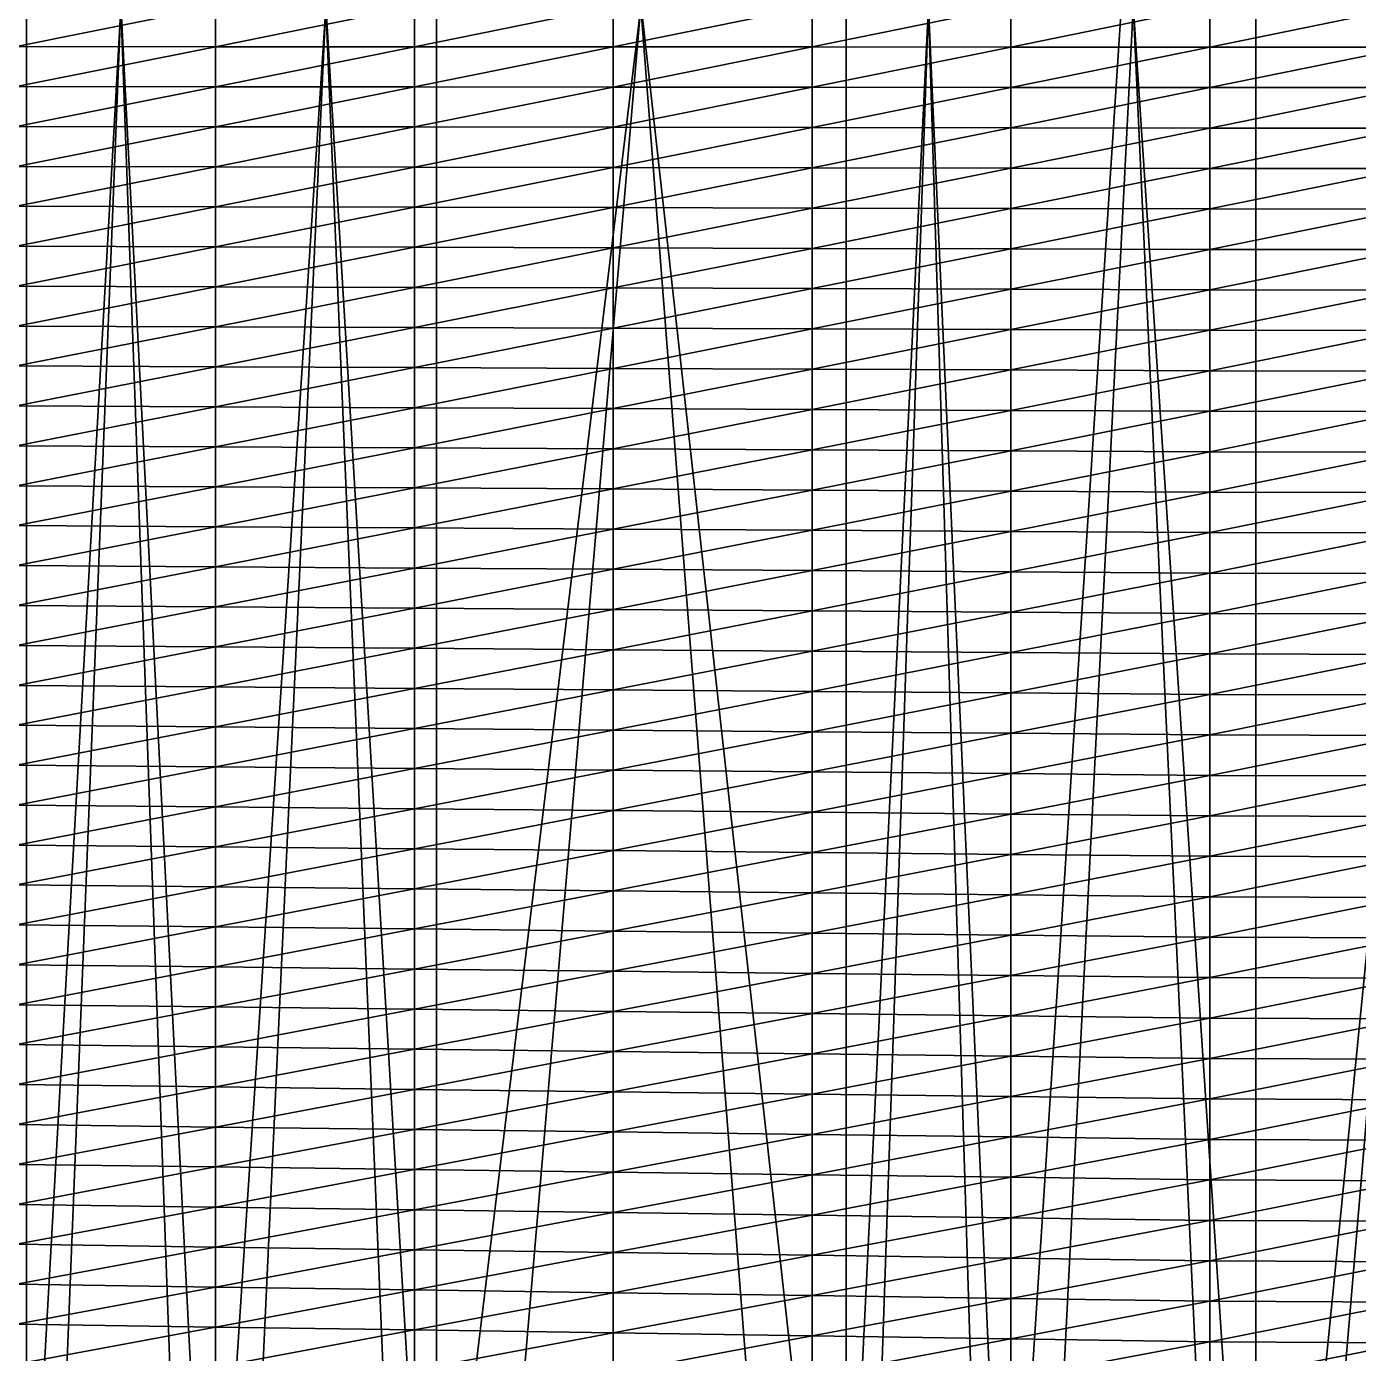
# Model space of a CAD drawing. Header units: metres. Extents: x -3 to 177, y -14 to 14.
# Drawn here: x 53.8 to 61, y -7.28 to -0.11 of the extents above; entities that cross this region are included whole.
import ezdxf

# ---------------------------------------------------------------- set-up
doc = ezdxf.new("R2010")
doc.units = ezdxf.units.M
for name, color, linetype, true_color in [('DB_4', 7, 'Continuous', 0x99866a), ('HOLD_4', 7, 'Continuous', 0x80bb9a), ('HULL', 7, 'Continuous', 0x528ba5)]:
    doc.layers.add(name, color=color, linetype=linetype, true_color=true_color)

msp = doc.modelspace()

# ---------------------------------------------------------------- linework, layer by layer
at = {"layer": 'DB_4'}
for points in [[(58.2335, 14.3244, 1.75), (59.125, -14.3482, 1.75), (59.125, 14.3482, 1.75)], [(59.125, 14.3482, 1.75), (60.4483, -14.3738, 1.75), (60.4483, 14.3738, 1.75)], [(59.125, 14.3482, 1.75), (59.125, -14.3482, 1.75), (60.4483, -14.3738, 1.75)], [(60.4483, 14.3738, 1.75), (60.4483, -14.3738, 1.75), (62.6631, -14.369, 1.75)], [(60.4483, 14.3738, 1.75), (62.6631, -14.369, 1.75), (62.6631, 14.369, 1.75)], [(56.0188, 14.2498, 1.75), (58.2335, -14.3244, 1.75), (58.2335, 14.3244, 1.75)], [(58.2335, 14.3244, 1.75), (58.2335, -14.3244, 1.75), (59.125, -14.3482, 1.75)], [(53.804, 14.1636, 1.75), (54.825, -14.2049, 1.75), (54.825, 14.2049, 1.75)], [(54.825, 14.2049, 1.75), (56.0188, -14.2498, 1.75), (56.0188, 14.2498, 1.75)], [(54.825, 14.2049, 1.75), (54.825, -14.2049, 1.75), (56.0188, -14.2498, 1.75)], [(56.0188, 14.2498, 1.75), (56.0188, -14.2498, 1.75), (58.2335, -14.3244, 1.75)], [(53.804, 14.1636, 1.75), (53.804, -14.1636, 1.75), (54.825, -14.2049, 1.75)], [(53.804, -14.1636, 1.75), (53.804, 14.1636, 1.75), (53.804, 13.9442, 1.4)], [(53.804, -14.1636, 1.75), (53.804, 13.9442, 1.4), (53.804, 13.1506, 0.7)], [(53.804, 13.1506, 0.7), (53.804, 9.069), (53.804, -12.4071, 0.35)], [(53.804, -14.1636, 1.75), (53.804, 13.1506, 0.7), (53.804, -12.4071, 0.35)], [(59.125, -9.1689), (59.125, 9.1689), (60.4483, 11.1601)], [(59.125, -9.1689), (60.4483, 11.1601), (60.4483, -11.1601)], [(60.4483, -11.1601), (60.4483, 11.1601), (62.6631, 11.1772)], [(60.4483, -11.1601), (62.6631, 11.1772), (62.6631, -11.1772)], [(56.0188, -9.1106), (56.0188, 9.1106), (58.2335, 9.1522)], [(56.0188, -9.1106), (58.2335, 9.1522), (58.2335, -9.1522)], [(58.2335, -9.1522), (58.2335, 9.1522), (59.125, 9.1689)], [(58.2335, -9.1522), (59.125, 9.1689), (59.125, -9.1689)], [(53.804, -9.069), (53.804, 9.069), (54.825, 9.0881)], [(53.804, -9.069), (54.825, 9.0881), (54.825, -9.0881)], [(54.825, -9.0881), (54.825, 9.0881), (56.0188, 9.1106)], [(54.825, -9.0881), (56.0188, 9.1106), (56.0188, -9.1106)], [(53.804, 9.069), (53.804, -9.069), (53.804, -12.4071, 0.35)]]:
    msp.add_3dface(points, dxfattribs=at)
at = {"layer": 'HOLD_4'}
for points in [[(53.804, 13.096, 5.75), (53.804, 12.8596, 1.75), (53.804, -13.0956, 3.0004)], [(53.804, 9.996, 12.6718), (53.804, 13.096, 5.75), (53.804, -13.0956, 3.0004)], [(58.2335, -13.0204, 1.75), (58.2335, 13.0204, 1.75), (59.125, 13.0442, 1.75)], [(58.2335, -13.0204, 1.75), (59.125, 13.0442, 1.75), (59.125, -13.0442, 1.75)], [(59.125, -13.0442, 1.75), (59.125, 13.0442, 1.75), (60.4483, 13.0698, 1.75)], [(59.125, -13.0442, 1.75), (60.4483, 13.0698, 1.75), (60.4483, -13.0698, 1.75)], [(60.4483, -13.0698, 1.75), (60.4483, 13.0698, 1.75), (62.6631, 13.065, 1.75)], [(60.4483, -13.0698, 1.75), (62.6631, 13.065, 1.75), (62.6631, -13.065, 1.75)], [(56.0188, -12.9458, 1.75), (56.0188, 12.9458, 1.75), (58.2335, 13.0204, 1.75)], [(56.0188, -12.9458, 1.75), (58.2335, 13.0204, 1.75), (58.2335, -13.0204, 1.75)], [(53.804, -12.8596, 1.75), (53.804, 12.8596, 1.75), (54.825, 12.9008, 1.75)], [(53.804, -12.8596, 1.75), (54.825, 12.9008, 1.75), (54.825, -12.9008, 1.75)], [(54.825, -12.9008, 1.75), (54.825, 12.9008, 1.75), (56.0188, 12.9458, 1.75)], [(54.825, -12.9008, 1.75), (56.0188, 12.9458, 1.75), (56.0188, -12.9458, 1.75)], [(53.804, 12.8596, 1.75), (53.804, -12.8596, 1.75), (53.804, -13.0956, 3.0004)], [(53.804, 9.996, 14.6), (53.804, -9.996, 14.6), (54.825, -9.996, 14.6)], [(53.804, 9.996, 14.6), (54.825, -9.996, 14.6), (54.825, 9.996, 14.6)], [(53.804, -9.996, 14.6), (53.804, 9.996, 14.6), (53.804, 9.996, 12.6718)], [(53.804, -9.996, 12.6718), (53.804, -9.996, 14.6), (53.804, 9.996, 12.6718)], [(53.804, -13.0956, 3.0004), (53.804, -9.996, 12.6718), (53.804, 9.996, 12.6718)], [(54.825, 9.996, 14.6), (54.825, -9.996, 14.6), (56.0188, -9.996, 14.6)], [(54.825, 9.996, 14.6), (56.0188, -9.996, 14.6), (56.0188, 9.996, 14.6)], [(56.0188, 9.996, 14.6), (56.0188, -9.996, 14.6), (58.2335, -9.996, 14.6)], [(56.0188, 9.996, 14.6), (58.2335, -9.996, 14.6), (58.2335, 9.996, 14.6)], [(58.2335, 9.996, 14.6), (58.2335, -9.996, 14.6), (59.125, -9.996, 14.6)], [(58.2335, 9.996, 14.6), (59.125, -9.996, 14.6), (59.125, 9.996, 14.6)], [(59.125, 9.996, 14.6), (59.125, -9.996, 14.6), (60.4483, -9.996, 14.6)], [(59.125, 9.996, 14.6), (60.4483, -9.996, 14.6), (60.4483, 9.996, 14.6)], [(60.4483, 9.996, 14.6), (60.4483, -9.996, 14.6), (62.6631, -9.996, 14.6)], [(60.4483, 9.996, 14.6), (62.6631, -9.996, 14.6), (62.6631, 9.996, 14.6)]]:
    msp.add_3dface(points, dxfattribs=at)
at = {"layer": 'HULL'}
for points in [[(53.75, -0.2159), (53.75, 0), (54.825, 0)], [(53.75, -0.2159), (54.825, 0), (54.825, -0.2164)], [(54.825, -0.2164), (54.825, 0), (55.9, 0)], [(54.825, -0.2164), (55.9, 0), (55.9, -0.2169)], [(55.9, -0.2169), (55.9, 0), (56.975, 0)], [(55.9, -0.2169), (56.975, 0), (56.975, -0.2173)], [(56.975, -0.2173), (56.975, 0), (58.05, 0)], [(56.975, -0.2173), (58.05, 0), (58.05, -0.2178)], [(58.05, -0.2178), (58.05, 0), (59.125, 0)], [(58.05, -0.2178), (59.125, 0), (59.125, -0.2183)], [(59.125, -0.2183), (59.125, 0), (60.2, 0)], [(59.125, -0.2183), (60.2, 0), (60.2, -0.2188)], [(60.2, -0.2188), (60.2, 0), (61.275, 0)], [(60.2, -0.2188), (61.275, 0), (61.275, -0.219)], [(53.75, -0.4318), (53.75, -0.2159), (54.825, -0.2164)], [(53.75, -0.4318), (54.825, -0.2164), (54.825, -0.4328)], [(54.825, -0.4328), (54.825, -0.2164), (55.9, -0.2169)], [(54.825, -0.4328), (55.9, -0.2169), (55.9, -0.4337)], [(55.9, -0.4337), (55.9, -0.2169), (56.975, -0.2173)], [(55.9, -0.4337), (56.975, -0.2173), (56.975, -0.4347)], [(56.975, -0.4347), (56.975, -0.2173), (58.05, -0.2178)], [(56.975, -0.4347), (58.05, -0.2178), (58.05, -0.4357)], [(58.05, -0.4357), (58.05, -0.2178), (59.125, -0.2183)], [(58.05, -0.4357), (59.125, -0.2183), (59.125, -0.4366)], [(59.125, -0.4366), (59.125, -0.2183), (60.2, -0.2188)], [(59.125, -0.4366), (60.2, -0.2188), (60.2, -0.4376)], [(60.2, -0.4376), (60.2, -0.2188), (61.275, -0.219)], [(60.2, -0.4376), (61.275, -0.219), (61.275, -0.4379)], [(53.75, -0.6477), (53.75, -0.4318), (54.825, -0.4328)], [(53.75, -0.6477), (54.825, -0.4328), (54.825, -0.6492)], [(54.825, -0.6492), (54.825, -0.4328), (55.9, -0.4337)], [(54.825, -0.6492), (55.9, -0.4337), (55.9, -0.6506)], [(55.9, -0.6506), (55.9, -0.4337), (56.975, -0.4347)], [(55.9, -0.6506), (56.975, -0.4347), (56.975, -0.652)], [(56.975, -0.652), (56.975, -0.4347), (58.05, -0.4357)], [(56.975, -0.652), (58.05, -0.4357), (58.05, -0.6535)], [(58.05, -0.6535), (58.05, -0.4357), (59.125, -0.4366)], [(58.05, -0.6535), (59.125, -0.4366), (59.125, -0.6549)], [(59.125, -0.6549), (59.125, -0.4366), (60.2, -0.4376)], [(59.125, -0.6549), (60.2, -0.4376), (60.2, -0.6564)], [(60.2, -0.6564), (60.2, -0.4376), (61.275, -0.4379)], [(60.2, -0.6564), (61.275, -0.4379), (61.275, -0.6569)], [(53.75, -0.8636), (53.75, -0.6477), (54.825, -0.6492)], [(53.75, -0.8636), (54.825, -0.6492), (54.825, -0.8655)], [(54.825, -0.8655), (54.825, -0.6492), (55.9, -0.6506)], [(54.825, -0.8655), (55.9, -0.6506), (55.9, -0.8675)], [(55.9, -0.8675), (55.9, -0.6506), (56.975, -0.652)], [(55.9, -0.8675), (56.975, -0.652), (56.975, -0.8694)], [(56.975, -0.8694), (56.975, -0.652), (58.05, -0.6535)], [(56.975, -0.8694), (58.05, -0.6535), (58.05, -0.8713)], [(58.05, -0.8713), (58.05, -0.6535), (59.125, -0.6549)], [(58.05, -0.8713), (59.125, -0.6549), (59.125, -0.8732)], [(59.125, -0.8732), (59.125, -0.6549), (60.2, -0.6564)], [(59.125, -0.8732), (60.2, -0.6564), (60.2, -0.8752)], [(60.2, -0.8752), (60.2, -0.6564), (61.275, -0.6569)], [(60.2, -0.8752), (61.275, -0.6569), (61.275, -0.8758)], [(53.75, -1.0795), (53.75, -0.8636), (54.825, -0.8655)], [(53.75, -1.0795), (54.825, -0.8655), (54.825, -1.0819)], [(54.825, -1.0819), (54.825, -0.8655), (55.9, -0.8675)], [(54.825, -1.0819), (55.9, -0.8675), (55.9, -1.0843)], [(55.9, -1.0843), (55.9, -0.8675), (56.975, -0.8694)], [(55.9, -1.0843), (56.975, -0.8694), (56.975, -1.0867)], [(56.975, -1.0867), (56.975, -0.8694), (58.05, -0.8713)], [(56.975, -1.0867), (58.05, -0.8713), (58.05, -1.0891)], [(58.05, -1.0891), (58.05, -0.8713), (59.125, -0.8732)], [(58.05, -1.0891), (59.125, -0.8732), (59.125, -1.0915)], [(59.125, -1.0915), (59.125, -0.8732), (60.2, -0.8752)], [(59.125, -1.0915), (60.2, -0.8752), (60.2, -1.0939)], [(60.2, -1.0939), (60.2, -0.8752), (61.275, -0.8758)], [(60.2, -1.0939), (61.275, -0.8758), (61.275, -1.0948)], [(53.75, -1.2954), (53.75, -1.0795), (54.825, -1.0819)], [(53.75, -1.2954), (54.825, -1.0819), (54.825, -1.2983)], [(54.825, -1.2983), (54.825, -1.0819), (55.9, -1.0843)], [(54.825, -1.2983), (55.9, -1.0843), (55.9, -1.3012)], [(55.9, -1.3012), (55.9, -1.0843), (56.975, -1.0867)], [(55.9, -1.3012), (56.975, -1.0867), (56.975, -1.3041)], [(56.975, -1.3041), (56.975, -1.0867), (58.05, -1.0891)], [(56.975, -1.3041), (58.05, -1.0891), (58.05, -1.307)], [(58.05, -1.307), (58.05, -1.0891), (59.125, -1.0915)], [(58.05, -1.307), (59.125, -1.0915), (59.125, -1.3098)], [(59.125, -1.3098), (59.125, -1.0915), (60.2, -1.0939)], [(59.125, -1.3098), (60.2, -1.0939), (60.2, -1.3127)], [(60.2, -1.3127), (60.2, -1.0939), (61.275, -1.0948)], [(60.2, -1.3127), (61.275, -1.0948), (61.275, -1.3137)], [(53.75, -1.5113), (53.75, -1.2954), (54.825, -1.2983)], [(53.75, -1.5113), (54.825, -1.2983), (54.825, -1.5147)], [(54.825, -1.5147), (54.825, -1.2983), (55.9, -1.3012)], [(54.825, -1.5147), (55.9, -1.3012), (55.9, -1.5181)], [(55.9, -1.5181), (55.9, -1.3012), (56.975, -1.3041)], [(55.9, -1.5181), (56.975, -1.3041), (56.975, -1.5214)], [(56.975, -1.5214), (56.975, -1.3041), (58.05, -1.307)], [(56.975, -1.5214), (58.05, -1.307), (58.05, -1.5248)], [(58.05, -1.5248), (58.05, -1.307), (59.125, -1.3098)], [(58.05, -1.5248), (59.125, -1.3098), (59.125, -1.5282)], [(59.125, -1.5282), (59.125, -1.3098), (60.2, -1.3127)], [(59.125, -1.5282), (60.2, -1.3127), (60.2, -1.5315)], [(60.2, -1.5315), (60.2, -1.3127), (61.275, -1.3137)], [(60.2, -1.5315), (61.275, -1.3137), (61.275, -1.5327)], [(53.75, -1.7272), (53.75, -1.5113), (54.825, -1.5147)], [(53.75, -1.7272), (54.825, -1.5147), (54.825, -1.7311)], [(54.825, -1.7311), (54.825, -1.5147), (55.9, -1.5181)], [(54.825, -1.7311), (55.9, -1.5181), (55.9, -1.7349)], [(55.9, -1.7349), (55.9, -1.5181), (56.975, -1.5214)], [(55.9, -1.7349), (56.975, -1.5214), (56.975, -1.7388)], [(56.975, -1.7388), (56.975, -1.5214), (58.05, -1.5248)], [(56.975, -1.7388), (58.05, -1.5248), (58.05, -1.7426)], [(58.05, -1.7426), (58.05, -1.5248), (59.125, -1.5282)], [(58.05, -1.7426), (59.125, -1.5282), (59.125, -1.7465)], [(59.125, -1.7465), (59.125, -1.5282), (60.2, -1.5315)], [(59.125, -1.7465), (60.2, -1.5315), (60.2, -1.7503)], [(60.2, -1.7503), (60.2, -1.5315), (61.275, -1.5327)], [(60.2, -1.7503), (61.275, -1.5327), (61.275, -1.7516)], [(53.75, -1.9431), (53.75, -1.7272), (54.825, -1.7311)], [(53.75, -1.9431), (54.825, -1.7311), (54.825, -1.9475)], [(54.825, -1.9475), (54.825, -1.7311), (55.9, -1.7349)], [(54.825, -1.9475), (55.9, -1.7349), (55.9, -1.9518)], [(55.9, -1.9518), (55.9, -1.7349), (56.975, -1.7388)], [(55.9, -1.9518), (56.975, -1.7388), (56.975, -1.9561)], [(56.975, -1.9561), (56.975, -1.7388), (58.05, -1.7426)], [(56.975, -1.9561), (58.05, -1.7426), (58.05, -1.9604)], [(58.05, -1.9604), (58.05, -1.7426), (59.125, -1.7465)], [(58.05, -1.9604), (59.125, -1.7465), (59.125, -1.9648)], [(59.125, -1.9648), (59.125, -1.7465), (60.2, -1.7503)], [(59.125, -1.9648), (60.2, -1.7503), (60.2, -1.9691)], [(60.2, -1.9691), (60.2, -1.7503), (61.275, -1.7516)], [(60.2, -1.9691), (61.275, -1.7516), (61.275, -1.9706)], [(53.75, -2.159), (53.75, -1.9431), (54.825, -1.9475)], [(53.75, -2.159), (54.825, -1.9475), (54.825, -2.1638)], [(54.825, -2.1638), (54.825, -1.9475), (55.9, -1.9518)], [(54.825, -2.1638), (55.9, -1.9518), (55.9, -2.1687)], [(55.9, -2.1687), (55.9, -1.9518), (56.975, -1.9561)], [(55.9, -2.1687), (56.975, -1.9561), (56.975, -2.1735)], [(56.975, -2.1735), (56.975, -1.9561), (58.05, -1.9604)], [(56.975, -2.1735), (58.05, -1.9604), (58.05, -2.1783)], [(58.05, -2.1783), (58.05, -1.9604), (59.125, -1.9648)], [(58.05, -2.1783), (59.125, -1.9648), (59.125, -2.1831)], [(59.125, -2.1831), (59.125, -1.9648), (60.2, -1.9691)], [(59.125, -2.1831), (60.2, -1.9691), (60.2, -2.1879)], [(60.2, -2.1879), (60.2, -1.9691), (61.275, -1.9706)], [(60.2, -2.1879), (61.275, -1.9706), (61.275, -2.1895)], [(53.75, -2.3749), (53.75, -2.159), (54.825, -2.1638)], [(53.75, -2.3749), (54.825, -2.1638), (54.825, -2.3802)], [(54.825, -2.3802), (54.825, -2.1638), (55.9, -2.1687)], [(54.825, -2.3802), (55.9, -2.1687), (55.9, -2.3855)], [(55.9, -2.3855), (55.9, -2.1687), (56.975, -2.1735)], [(55.9, -2.3855), (56.975, -2.1735), (56.975, -2.3908)], [(56.975, -2.3908), (56.975, -2.1735), (58.05, -2.1783)], [(56.975, -2.3908), (58.05, -2.1783), (58.05, -2.3961)], [(58.05, -2.3961), (58.05, -2.1783), (59.125, -2.1831)], [(58.05, -2.3961), (59.125, -2.1831), (59.125, -2.4014)], [(59.125, -2.4014), (59.125, -2.1831), (60.2, -2.1879)], [(59.125, -2.4014), (60.2, -2.1879), (60.2, -2.4067)], [(60.2, -2.4067), (60.2, -2.1879), (61.275, -2.1895)], [(60.2, -2.4067), (61.275, -2.1895), (61.275, -2.4085)], [(53.75, -2.5908), (53.75, -2.3749), (54.825, -2.3802)], [(53.75, -2.5908), (54.825, -2.3802), (54.825, -2.5966)], [(54.825, -2.5966), (54.825, -2.3802), (55.9, -2.3855)], [(54.825, -2.5966), (55.9, -2.3855), (55.9, -2.6024)], [(55.9, -2.6024), (55.9, -2.3855), (56.975, -2.3908)], [(55.9, -2.6024), (56.975, -2.3908), (56.975, -2.6082)], [(56.975, -2.6082), (56.975, -2.3908), (58.05, -2.3961)], [(56.975, -2.6082), (58.05, -2.3961), (58.05, -2.6139)], [(58.05, -2.6139), (58.05, -2.3961), (59.125, -2.4014)], [(58.05, -2.6139), (59.125, -2.4014), (59.125, -2.6197)], [(59.125, -2.6197), (59.125, -2.4014), (60.2, -2.4067)], [(59.125, -2.6197), (60.2, -2.4067), (60.2, -2.6255)], [(60.2, -2.6255), (60.2, -2.4067), (61.275, -2.4085)], [(60.2, -2.6255), (61.275, -2.4085), (61.275, -2.6274)], [(53.75, -2.8067), (53.75, -2.5908), (54.825, -2.5966)], [(53.75, -2.8067), (54.825, -2.5966), (54.825, -2.813)], [(54.825, -2.813), (54.825, -2.5966), (55.9, -2.6024)], [(54.825, -2.813), (55.9, -2.6024), (55.9, -2.8192)], [(55.9, -2.8192), (55.9, -2.6024), (56.975, -2.6082)], [(55.9, -2.8192), (56.975, -2.6082), (56.975, -2.8255)], [(56.975, -2.8255), (56.975, -2.6082), (58.05, -2.6139)], [(56.975, -2.8255), (58.05, -2.6139), (58.05, -2.8317)], [(58.05, -2.8317), (58.05, -2.6139), (59.125, -2.6197)], [(58.05, -2.8317), (59.125, -2.6197), (59.125, -2.838)], [(59.125, -2.838), (59.125, -2.6197), (60.2, -2.6255)], [(59.125, -2.838), (60.2, -2.6255), (60.2, -2.8443)], [(60.2, -2.8443), (60.2, -2.6255), (61.275, -2.6274)], [(60.2, -2.8443), (61.275, -2.6274), (61.275, -2.8464)], [(53.75, -3.0226), (53.75, -2.8067), (54.825, -2.813)], [(53.75, -3.0226), (54.825, -2.813), (54.825, -3.0294)], [(54.825, -3.0294), (54.825, -2.813), (55.9, -2.8192)], [(54.825, -3.0294), (55.9, -2.8192), (55.9, -3.0361)], [(55.9, -3.0361), (55.9, -2.8192), (56.975, -2.8255)], [(55.9, -3.0361), (56.975, -2.8255), (56.975, -3.0428)], [(56.975, -3.0428), (56.975, -2.8255), (58.05, -2.8317)], [(56.975, -3.0428), (58.05, -2.8317), (58.05, -3.0496)], [(58.05, -3.0496), (58.05, -2.8317), (59.125, -2.838)], [(58.05, -3.0496), (59.125, -2.838), (59.125, -3.0563)], [(59.125, -3.0563), (59.125, -2.838), (60.2, -2.8443)], [(59.125, -3.0563), (60.2, -2.8443), (60.2, -3.063)], [(60.2, -3.063), (60.2, -2.8443), (61.275, -2.8464)], [(60.2, -3.063), (61.275, -2.8464), (61.275, -3.0653)], [(53.75, -3.2385), (53.75, -3.0226), (54.825, -3.0294)], [(53.75, -3.2385), (54.825, -3.0294), (54.825, -3.2458)], [(54.825, -3.2458), (54.825, -3.0294), (55.9, -3.0361)], [(54.825, -3.2458), (55.9, -3.0361), (55.9, -3.253)], [(55.9, -3.253), (55.9, -3.0361), (56.975, -3.0428)], [(55.9, -3.253), (56.975, -3.0428), (56.975, -3.2602)], [(56.975, -3.2602), (56.975, -3.0428), (58.05, -3.0496)], [(56.975, -3.2602), (58.05, -3.0496), (58.05, -3.2674)], [(58.05, -3.2674), (58.05, -3.0496), (59.125, -3.0563)], [(58.05, -3.2674), (59.125, -3.0563), (59.125, -3.2746)], [(59.125, -3.2746), (59.125, -3.0563), (60.2, -3.063)], [(59.125, -3.2746), (60.2, -3.063), (60.2, -3.2818)], [(60.2, -3.2818), (60.2, -3.063), (61.275, -3.0653)], [(60.2, -3.2818), (61.275, -3.0653), (61.275, -3.2843)], [(53.75, -3.4545), (53.75, -3.2385), (54.825, -3.2458)], [(53.75, -3.4545), (54.825, -3.2458), (54.825, -3.4621)], [(54.825, -3.4621), (54.825, -3.2458), (55.9, -3.253)], [(54.825, -3.4621), (55.9, -3.253), (55.9, -3.4698)], [(55.9, -3.4698), (55.9, -3.253), (56.975, -3.2602)], [(55.9, -3.4698), (56.975, -3.2602), (56.975, -3.4775)], [(56.975, -3.4775), (56.975, -3.2602), (58.05, -3.2674)], [(56.975, -3.4775), (58.05, -3.2674), (58.05, -3.4852)], [(58.05, -3.4852), (58.05, -3.2674), (59.125, -3.2746)], [(58.05, -3.4852), (59.125, -3.2746), (59.125, -3.4929)], [(59.125, -3.4929), (59.125, -3.2746), (60.2, -3.2818)], [(59.125, -3.4929), (60.2, -3.2818), (60.2, -3.5006)], [(60.2, -3.5006), (60.2, -3.2818), (61.275, -3.2843)], [(60.2, -3.5006), (61.275, -3.2843), (61.275, -3.5032)], [(53.75, -3.6704), (53.75, -3.4545), (54.825, -3.4621)], [(53.75, -3.6704), (54.825, -3.4621), (54.825, -3.6785)], [(54.825, -3.6785), (54.825, -3.4621), (55.9, -3.4698)], [(54.825, -3.6785), (55.9, -3.4698), (55.9, -3.6867)], [(55.9, -3.6867), (55.9, -3.4698), (56.975, -3.4775)], [(55.9, -3.6867), (56.975, -3.4775), (56.975, -3.6949)], [(56.975, -3.6949), (56.975, -3.4775), (58.05, -3.4852)], [(56.975, -3.6949), (58.05, -3.4852), (58.05, -3.7031)], [(58.05, -3.7031), (58.05, -3.4852), (59.125, -3.4929)], [(58.05, -3.7031), (59.125, -3.4929), (59.125, -3.7112)], [(59.125, -3.7112), (59.125, -3.4929), (60.2, -3.5006)], [(59.125, -3.7112), (60.2, -3.5006), (60.2, -3.7194)], [(60.2, -3.7194), (60.2, -3.5006), (61.275, -3.5032)], [(60.2, -3.7194), (61.275, -3.5032), (61.275, -3.7222)], [(53.75, -3.8863), (53.75, -3.6704), (54.825, -3.6785)], [(53.75, -3.8863), (54.825, -3.6785), (54.825, -3.8949)], [(54.825, -3.8949), (54.825, -3.6785), (55.9, -3.6867)], [(54.825, -3.8949), (55.9, -3.6867), (55.9, -3.9036)], [(55.9, -3.9036), (55.9, -3.6867), (56.975, -3.6949)], [(55.9, -3.9036), (56.975, -3.6949), (56.975, -3.9122)], [(56.975, -3.9122), (56.975, -3.6949), (58.05, -3.7031)], [(56.975, -3.9122), (58.05, -3.7031), (58.05, -3.9209)], [(58.05, -3.9209), (58.05, -3.7031), (59.125, -3.7112)], [(58.05, -3.9209), (59.125, -3.7112), (59.125, -3.9295)], [(59.125, -3.9295), (59.125, -3.7112), (60.2, -3.7194)], [(59.125, -3.9295), (60.2, -3.7194), (60.2, -3.9382)], [(60.2, -3.9382), (60.2, -3.7194), (61.275, -3.7222)], [(60.2, -3.9382), (61.275, -3.7222), (61.275, -3.9411)], [(53.75, -4.1022), (53.75, -3.8863), (54.825, -3.8949)], [(53.75, -4.1022), (54.825, -3.8949), (54.825, -4.1113)], [(54.825, -4.1113), (54.825, -3.8949), (55.9, -3.9036)], [(54.825, -4.1113), (55.9, -3.9036), (55.9, -4.1204)], [(55.9, -4.1204), (55.9, -3.9036), (56.975, -3.9122)], [(55.9, -4.1204), (56.975, -3.9122), (56.975, -4.1296)], [(56.975, -4.1296), (56.975, -3.9122), (58.05, -3.9209)], [(56.975, -4.1296), (58.05, -3.9209), (58.05, -4.1387)], [(58.05, -4.1387), (58.05, -3.9209), (59.125, -3.9295)], [(58.05, -4.1387), (59.125, -3.9295), (59.125, -4.1478)], [(59.125, -4.1478), (59.125, -3.9295), (60.2, -3.9382)], [(59.125, -4.1478), (60.2, -3.9382), (60.2, -4.157)], [(60.2, -4.157), (60.2, -3.9382), (61.275, -3.9411)], [(60.2, -4.157), (61.275, -3.9411), (61.275, -4.1601)], [(53.75, -4.3181), (53.75, -4.1022), (54.825, -4.1113)], [(53.75, -4.3181), (54.825, -4.1113), (54.825, -4.3277)], [(54.825, -4.3277), (54.825, -4.1113), (55.9, -4.1204)], [(54.825, -4.3277), (55.9, -4.1204), (55.9, -4.3373)], [(55.9, -4.3373), (55.9, -4.1204), (56.975, -4.1296)], [(55.9, -4.3373), (56.975, -4.1296), (56.975, -4.3469)], [(56.975, -4.3469), (56.975, -4.1296), (58.05, -4.1387)], [(56.975, -4.3469), (58.05, -4.1387), (58.05, -4.3565)], [(58.05, -4.3565), (58.05, -4.1387), (59.125, -4.1478)], [(58.05, -4.3565), (59.125, -4.1478), (59.125, -4.3662)], [(59.125, -4.3662), (59.125, -4.1478), (60.2, -4.157)], [(59.125, -4.3662), (60.2, -4.157), (60.2, -4.3758)], [(60.2, -4.3758), (60.2, -4.157), (61.275, -4.1601)], [(60.2, -4.3758), (61.275, -4.1601), (61.275, -4.379)], [(53.75, -4.534), (53.75, -4.3181), (54.825, -4.3277)], [(53.75, -4.534), (54.825, -4.3277), (54.825, -4.5441)], [(54.825, -4.5441), (54.825, -4.3277), (55.9, -4.3373)], [(54.825, -4.5441), (55.9, -4.3373), (55.9, -4.5542)], [(55.9, -4.5542), (55.9, -4.3373), (56.975, -4.3469)], [(55.9, -4.5542), (56.975, -4.3469), (56.975, -4.5643)], [(56.975, -4.5643), (56.975, -4.3469), (58.05, -4.3565)], [(56.975, -4.5643), (58.05, -4.3565), (58.05, -4.5744)], [(58.05, -4.5744), (58.05, -4.3565), (59.125, -4.3662)], [(58.05, -4.5744), (59.125, -4.3662), (59.125, -4.5845)], [(59.125, -4.5845), (59.125, -4.3662), (60.2, -4.3758)], [(59.125, -4.5845), (60.2, -4.3758), (60.2, -4.5946)], [(60.2, -4.5946), (60.2, -4.3758), (61.275, -4.379)], [(60.2, -4.5946), (61.275, -4.379), (61.275, -4.598)], [(53.75, -4.7499), (53.75, -4.534), (54.825, -4.5441)], [(53.75, -4.7499), (54.825, -4.5441), (54.825, -4.7605)], [(54.825, -4.7605), (54.825, -4.5441), (55.9, -4.5542)], [(54.825, -4.7605), (55.9, -4.5542), (55.9, -4.771)], [(55.9, -4.771), (55.9, -4.5542), (56.975, -4.5643)], [(55.9, -4.771), (56.975, -4.5643), (56.975, -4.7816)], [(56.975, -4.7816), (56.975, -4.5643), (58.05, -4.5744)], [(56.975, -4.7816), (58.05, -4.5744), (58.05, -4.7922)], [(58.05, -4.7922), (58.05, -4.5744), (59.125, -4.5845)], [(58.05, -4.7922), (59.125, -4.5845), (59.125, -4.8028)], [(59.125, -4.8028), (59.125, -4.5845), (60.2, -4.5946)], [(59.125, -4.8028), (60.2, -4.5946), (60.2, -4.8134)], [(60.2, -4.8134), (60.2, -4.5946), (61.275, -4.598)], [(60.2, -4.8134), (61.275, -4.598), (61.275, -4.8169)], [(53.75, -4.9658), (53.75, -4.7499), (54.825, -4.7605)], [(53.75, -4.9658), (54.825, -4.7605), (54.825, -4.9768)], [(54.825, -4.9768), (54.825, -4.7605), (55.9, -4.771)], [(54.825, -4.9768), (55.9, -4.771), (55.9, -4.9879)], [(55.9, -4.9879), (55.9, -4.771), (56.975, -4.7816)], [(55.9, -4.9879), (56.975, -4.7816), (56.975, -4.999)], [(56.975, -4.999), (56.975, -4.7816), (58.05, -4.7922)], [(56.975, -4.999), (58.05, -4.7922), (58.05, -5.01)], [(58.05, -5.01), (58.05, -4.7922), (59.125, -4.8028)], [(58.05, -5.01), (59.125, -4.8028), (59.125, -5.0211)], [(59.125, -5.0211), (59.125, -4.8028), (60.2, -4.8134)], [(59.125, -5.0211), (60.2, -4.8134), (60.2, -5.0321)], [(60.2, -5.0321), (60.2, -4.8134), (61.275, -4.8169)], [(60.2, -5.0321), (61.275, -4.8169), (61.275, -5.0359)], [(53.75, -5.1817), (53.75, -4.9658), (54.825, -4.9768)], [(53.75, -5.1817), (54.825, -4.9768), (54.825, -5.1932)], [(54.825, -5.1932), (54.825, -4.9768), (55.9, -4.9879)], [(54.825, -5.1932), (55.9, -4.9879), (55.9, -5.2048)], [(55.9, -5.2048), (55.9, -4.9879), (56.975, -4.999)], [(55.9, -5.2048), (56.975, -4.999), (56.975, -5.2163)], [(56.975, -5.2163), (56.975, -4.999), (58.05, -5.01)], [(56.975, -5.2163), (58.05, -5.01), (58.05, -5.2278)], [(58.05, -5.2278), (58.05, -5.01), (59.125, -5.0211)], [(58.05, -5.2278), (59.125, -5.0211), (59.125, -5.2394)], [(59.125, -5.2394), (59.125, -5.0211), (60.2, -5.0321)], [(59.125, -5.2394), (60.2, -5.0321), (60.2, -5.2509)], [(60.2, -5.2509), (60.2, -5.0321), (61.275, -5.0359)], [(60.2, -5.2509), (61.275, -5.0359), (61.275, -5.2548)], [(53.75, -5.3976), (53.75, -5.1817), (54.825, -5.1932)], [(53.75, -5.3976), (54.825, -5.1932), (54.825, -5.4096)], [(54.825, -5.4096), (54.825, -5.1932), (55.9, -5.2048)], [(54.825, -5.4096), (55.9, -5.2048), (55.9, -5.4216)], [(55.9, -5.4216), (55.9, -5.2048), (56.975, -5.2163)], [(55.9, -5.4216), (56.975, -5.2163), (56.975, -5.4337)], [(56.975, -5.4337), (56.975, -5.2163), (58.05, -5.2278)], [(56.975, -5.4337), (58.05, -5.2278), (58.05, -5.4457)], [(58.05, -5.4457), (58.05, -5.2278), (59.125, -5.2394)], [(58.05, -5.4457), (59.125, -5.2394), (59.125, -5.4577)], [(59.125, -5.4577), (59.125, -5.2394), (60.2, -5.2509)], [(59.125, -5.4577), (60.2, -5.2509), (60.2, -5.4697)], [(60.2, -5.4697), (60.2, -5.2509), (61.275, -5.2548)], [(60.2, -5.4697), (61.275, -5.2548), (61.275, -5.4738)], [(53.75, -5.6135), (53.75, -5.3976), (54.825, -5.4096)], [(53.75, -5.6135), (54.825, -5.4096), (54.825, -5.626)], [(54.825, -5.626), (54.825, -5.4096), (55.9, -5.4216)], [(54.825, -5.626), (55.9, -5.4216), (55.9, -5.6385)], [(55.9, -5.6385), (55.9, -5.4216), (56.975, -5.4337)], [(55.9, -5.6385), (56.975, -5.4337), (56.975, -5.651)], [(56.975, -5.651), (56.975, -5.4337), (58.05, -5.4457)], [(56.975, -5.651), (58.05, -5.4457), (58.05, -5.6635)], [(58.05, -5.6635), (58.05, -5.4457), (59.125, -5.4577)], [(58.05, -5.6635), (59.125, -5.4577), (59.125, -5.676)], [(59.125, -5.676), (59.125, -5.4577), (60.2, -5.4697)], [(59.125, -5.676), (60.2, -5.4697), (60.2, -5.6885)], [(60.2, -5.6885), (60.2, -5.4697), (61.275, -5.4738)], [(60.2, -5.6885), (61.275, -5.4738), (61.275, -5.6927)], [(53.75, -5.8294), (53.75, -5.6135), (54.825, -5.626)], [(53.75, -5.8294), (54.825, -5.626), (54.825, -5.8424)], [(54.825, -5.8424), (54.825, -5.626), (55.9, -5.6385)], [(54.825, -5.8424), (55.9, -5.6385), (55.9, -5.8554)], [(55.9, -5.8554), (55.9, -5.6385), (56.975, -5.651)], [(55.9, -5.8554), (56.975, -5.651), (56.975, -5.8683)], [(56.975, -5.8683), (56.975, -5.651), (58.05, -5.6635)], [(56.975, -5.8683), (58.05, -5.6635), (58.05, -5.8813)], [(58.05, -5.8813), (58.05, -5.6635), (59.125, -5.676)], [(58.05, -5.8813), (59.125, -5.676), (59.125, -5.8943)], [(59.125, -5.8943), (59.125, -5.676), (60.2, -5.6885)], [(59.125, -5.8943), (60.2, -5.6885), (60.2, -5.9073)], [(60.2, -5.9073), (60.2, -5.6885), (61.275, -5.6927)], [(60.2, -5.9073), (61.275, -5.6927), (61.275, -5.9117)], [(53.75, -6.0453), (53.75, -5.8294), (54.825, -5.8424)], [(53.75, -6.0453), (54.825, -5.8424), (54.825, -6.0588)], [(54.825, -6.0588), (54.825, -5.8424), (55.9, -5.8554)], [(54.825, -6.0588), (55.9, -5.8554), (55.9, -6.0722)], [(55.9, -6.0722), (55.9, -5.8554), (56.975, -5.8683)], [(55.9, -6.0722), (56.975, -5.8683), (56.975, -6.0857)], [(56.975, -6.0857), (56.975, -5.8683), (58.05, -5.8813)], [(56.975, -6.0857), (58.05, -5.8813), (58.05, -6.0992)], [(58.05, -6.0992), (58.05, -5.8813), (59.125, -5.8943)], [(58.05, -6.0992), (59.125, -5.8943), (59.125, -6.1126)], [(59.125, -6.1126), (59.125, -5.8943), (60.2, -5.9073)], [(59.125, -6.1126), (60.2, -5.9073), (60.2, -6.1261)], [(60.2, -6.1261), (60.2, -5.9073), (61.275, -5.9117)], [(60.2, -6.1261), (61.275, -5.9117), (61.275, -6.1306)], [(53.75, -6.2612), (53.75, -6.0453), (54.825, -6.0588)], [(53.75, -6.2612), (54.825, -6.0588), (54.825, -6.2751)], [(54.825, -6.2751), (54.825, -6.0588), (55.9, -6.0722)], [(54.825, -6.2751), (55.9, -6.0722), (55.9, -6.2891)], [(55.9, -6.2891), (55.9, -6.0722), (56.975, -6.0857)], [(55.9, -6.2891), (56.975, -6.0857), (56.975, -6.303)], [(56.975, -6.303), (56.975, -6.0857), (58.05, -6.0992)], [(56.975, -6.303), (58.05, -6.0992), (58.05, -6.317)], [(58.05, -6.317), (58.05, -6.0992), (59.125, -6.1126)], [(58.05, -6.317), (59.125, -6.1126), (59.125, -6.3309)], [(59.125, -6.3309), (59.125, -6.1126), (60.2, -6.1261)], [(59.125, -6.3309), (60.2, -6.1261), (60.2, -6.3449)], [(60.2, -6.3449), (60.2, -6.1261), (61.275, -6.1306)], [(60.2, -6.3449), (61.275, -6.1306), (61.275, -6.3496)], [(53.75, -6.4771), (53.75, -6.2612), (54.825, -6.2751)], [(53.75, -6.4771), (54.825, -6.2751), (54.825, -6.4915)], [(54.825, -6.4915), (54.825, -6.2751), (55.9, -6.2891)], [(54.825, -6.4915), (55.9, -6.2891), (55.9, -6.506)], [(55.9, -6.506), (55.9, -6.2891), (56.975, -6.303)], [(55.9, -6.506), (56.975, -6.303), (56.975, -6.5204)], [(56.975, -6.5204), (56.975, -6.303), (58.05, -6.317)], [(56.975, -6.5204), (58.05, -6.317), (58.05, -6.5348)], [(58.05, -6.5348), (58.05, -6.317), (59.125, -6.3309)], [(58.05, -6.5348), (59.125, -6.3309), (59.125, -6.5492)], [(59.125, -6.5492), (59.125, -6.3309), (60.2, -6.3449)], [(59.125, -6.5492), (60.2, -6.3449), (60.2, -6.5637)], [(60.2, -6.5637), (60.2, -6.3449), (61.275, -6.3496)], [(60.2, -6.5637), (61.275, -6.3496), (61.275, -6.5685)], [(53.75, -6.693), (53.75, -6.4771), (54.825, -6.4915)], [(53.75, -6.693), (54.825, -6.4915), (54.825, -6.7079)], [(54.825, -6.7079), (54.825, -6.4915), (55.9, -6.506)], [(54.825, -6.7079), (55.9, -6.506), (55.9, -6.7228)], [(55.9, -6.7228), (55.9, -6.506), (56.975, -6.5204)], [(55.9, -6.7228), (56.975, -6.5204), (56.975, -6.7377)], [(56.975, -6.7377), (56.975, -6.5204), (58.05, -6.5348)], [(56.975, -6.7377), (58.05, -6.5348), (58.05, -6.7526)], [(58.05, -6.7526), (58.05, -6.5348), (59.125, -6.5492)], [(58.05, -6.7526), (59.125, -6.5492), (59.125, -6.7675)], [(59.125, -6.7675), (59.125, -6.5492), (60.2, -6.5637)], [(59.125, -6.7675), (60.2, -6.5637), (60.2, -6.7825)], [(60.2, -6.7825), (60.2, -6.5637), (61.275, -6.5685)], [(60.2, -6.7825), (61.275, -6.5685), (61.275, -6.7875)], [(53.75, -6.9089), (53.75, -6.693), (54.825, -6.7079)], [(53.75, -6.9089), (54.825, -6.7079), (54.825, -6.9243)], [(54.825, -6.9243), (54.825, -6.7079), (55.9, -6.7228)], [(54.825, -6.9243), (55.9, -6.7228), (55.9, -6.9397)], [(55.9, -6.9397), (55.9, -6.7228), (56.975, -6.7377)], [(55.9, -6.9397), (56.975, -6.7377), (56.975, -6.9551)], [(56.975, -6.9551), (56.975, -6.7377), (58.05, -6.7526)], [(56.975, -6.9551), (58.05, -6.7526), (58.05, -6.9705)], [(58.05, -6.9705), (58.05, -6.7526), (59.125, -6.7675)], [(58.05, -6.9705), (59.125, -6.7675), (59.125, -6.9859)], [(59.125, -6.9859), (59.125, -6.7675), (60.2, -6.7825)], [(59.125, -6.9859), (60.2, -6.7825), (60.2, -7.0012)], [(60.2, -7.0012), (60.2, -6.7825), (61.275, -6.7875)], [(60.2, -7.0012), (61.275, -6.7875), (61.275, -7.0064)], [(53.75, -7.1248), (53.75, -6.9089), (54.825, -6.9243)], [(53.75, -7.1248), (54.825, -6.9243), (54.825, -7.1407)], [(54.825, -7.1407), (54.825, -6.9243), (55.9, -6.9397)], [(54.825, -7.1407), (55.9, -6.9397), (55.9, -7.1565)], [(55.9, -7.1565), (55.9, -6.9397), (56.975, -6.9551)], [(55.9, -7.1565), (56.975, -6.9551), (56.975, -7.1724)], [(56.975, -7.1724), (56.975, -6.9551), (58.05, -6.9705)], [(56.975, -7.1724), (58.05, -6.9705), (58.05, -7.1883)], [(58.05, -7.1883), (58.05, -6.9705), (59.125, -6.9859)], [(58.05, -7.1883), (59.125, -6.9859), (59.125, -7.2042)], [(59.125, -7.2042), (59.125, -6.9859), (60.2, -7.0012)], [(59.125, -7.2042), (60.2, -7.0012), (60.2, -7.22)], [(60.2, -7.22), (60.2, -7.0012), (61.275, -7.0064)], [(60.2, -7.22), (61.275, -7.0064), (61.275, -7.2254)], [(53.75, -7.3407), (53.75, -7.1248), (54.825, -7.1407)], [(53.75, -7.3407), (54.825, -7.1407), (54.825, -7.3571)], [(54.825, -7.3571), (54.825, -7.1407), (55.9, -7.1565)], [(54.825, -7.3571), (55.9, -7.1565), (55.9, -7.3734)], [(55.9, -7.3734), (55.9, -7.1565), (56.975, -7.1724)], [(55.9, -7.3734), (56.975, -7.1724), (56.975, -7.3898)], [(56.975, -7.3898), (56.975, -7.1724), (58.05, -7.1883)], [(56.975, -7.3898), (58.05, -7.1883), (58.05, -7.4061)], [(58.05, -7.4061), (58.05, -7.1883), (59.125, -7.2042)], [(58.05, -7.4061), (59.125, -7.2042), (59.125, -7.4225)], [(59.125, -7.4225), (59.125, -7.2042), (60.2, -7.22)], [(59.125, -7.4225), (60.2, -7.22), (60.2, -7.4388)], [(60.2, -7.4388), (60.2, -7.22), (61.275, -7.2254)], [(60.2, -7.4388), (61.275, -7.2254), (61.275, -7.4443)]]:
    msp.add_3dface(points, dxfattribs=at)

doc.saveas('drawing.dxf')
